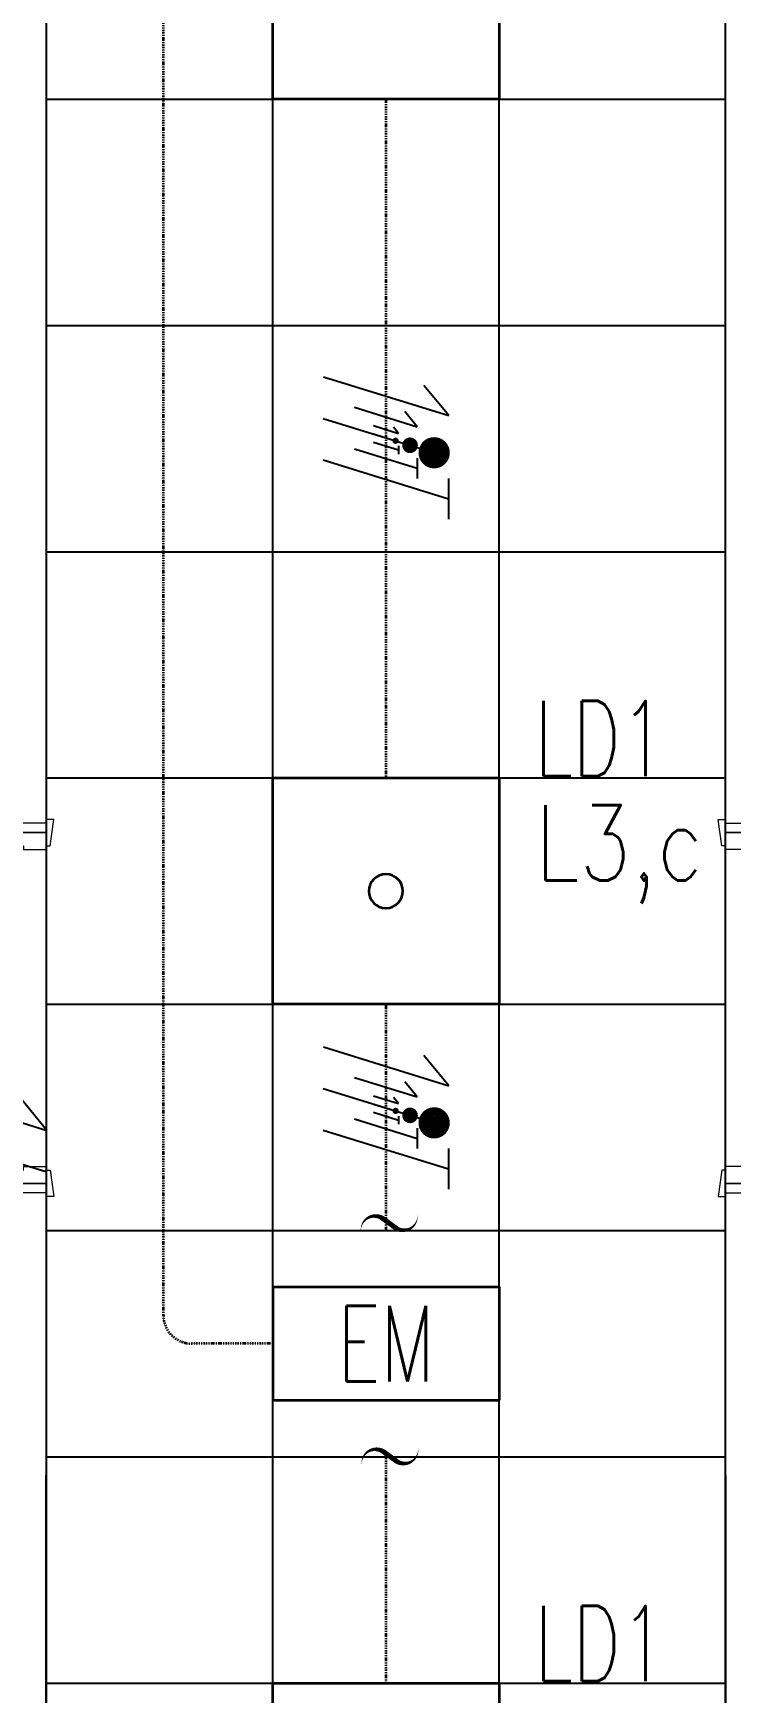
# Model space of a CAD drawing. Extents: x -12260 to 57327, y -29287 to 19916.
# Drawn here: x 23941 to 25790, y -11236 to -6835 of the extents above; entities that cross this region are included whole.
import ezdxf
from ezdxf.enums import TextEntityAlignment as Align

# ---------------------------------------------------------------- set-up
doc = ezdxf.new("R2010")
doc.units = 0
doc.header["$LTSCALE"] = 0.25
doc.linetypes.add('DASHDOT', pattern=[25.4, 12.7, -6.35, 0, -6.35])
for name, color, linetype in [('01-First Floor$0$FALSE CEILING', 251, 'Continuous'), ('01-First Floor$0$X-WHITE glass', 255, 'Continuous'), ('E-LIGHTING CONDUIT', 6, 'Continuous')]:
    doc.layers.add(name, color=color, linetype=linetype)
for name, color, linetype, lineweight in [('01-First Floor$0$Walls', 251, 'Continuous', 5), ('01-First Floor$0$Wooden Joinery', 251, 'Continuous', 5), ('E-LITE-CIRC', 6, 'Continuous', 25), ('E-LITE-CIRC-NUMB', 6, 'Continuous', 25), ('E-LITE-CLNG', 150, 'Continuous', 35), ('E-LITE-CLNG @ 100', 150, 'Continuous', 35), ('E-LITE-CLNG-CNDT', 6, 'DASHDOT', 35), ('E-LITE-CTRL', 6, 'Continuous', 25), ('E-LITE-IDEN', 6, 'Continuous', 25), ('E-POWR-WIRE', 6, 'Continuous', 25), ('E-POWR-WIRE @ 100', 6, 'Continuous', 25), ('E-POWR-WIRE @ 20', 6, 'Continuous', 25), ('E-POWR-WIRE @ 50', 6, 'Continuous', 25)]:
    doc.layers.add(name, color=color, linetype=linetype, lineweight=lineweight)
doc.styles.add('DC_SIMPLEX', font='SIMPLEX.shx', dxfattribs={"width": 0.7})

# ---------------------------------------------------------------- blocks, each defined once
blk = doc.blocks.new('01-First Floor$0$A$C72370EFE')
at = {"layer": '01-First Floor$0$Wooden Joinery'}
for p, q in [((-0.01, -0.04), (-0.02, -0.04)), ((-0.01, -0.03), (-0.01, -0.07)), ((0, -0.03), (-0.01, -0.03)), ((0.04, -0.03), (0.05, -0.03)), ((0.05, -0.03), (0.05, -0.07)), ((0.05, -0.04), (0.06, -0.04)), ((-0.05, -0.07), (-0.05, -0.16)), ((-0.03, -0.07), (-0.03, -0.16)), ((-0.01, -0.06), (-0.02, -0.06)), ((0, -0.07), (-0.01, -0.07)), ((0.04, -0.07), (0.05, -0.07)), ((0.05, -0.06), (0.06, -0.06)), ((0.07, -0.07), (0.07, -0.16)), ((0.09, -0.07), (0.09, -0.16)), ((-0.01, -0.17), (-0.02, -0.17)), ((-0.01, -0.17), (-0.01, -0.19)), ((0.05, -0.17), (0.06, -0.17)), ((0.05, -0.17), (0.05, -0.19)), ((-0.01, -0.19), (-0.02, -0.19)), ((0.05, -0.19), (0.06, -0.19))]:
    blk.add_line(p, q, dxfattribs=at)
for centre, radius, start, end in [((-0.02, -0.07), 0.03, 90, 180), ((0.06, -0.07), 0.03, 0, 90), ((-0.02, -0.07), 0.01, 90, 180), ((0.06, -0.07), 0.01, 0, 90), ((-0.02, -0.16), 0.03, 180, 270), ((-0.02, -0.16), 0.01, 180, 270), ((0.06, -0.16), 0.01, 270, 0), ((0.06, -0.16), 0.03, 270, 0)]:
    blk.add_arc(centre, radius, start, end, dxfattribs=at)
blk = doc.blocks.new('01-First Floor$0$A$C5DAD61B4')
at = {"layer": '01-First Floor$0$Wooden Joinery'}
for points in [[(80, 959.1), (80, 969.1), (10, 979.1), (10, 959.1)], [(940, 959.1), (940, 969.1), (1010, 979.1), (1010, 959.1)], [(70, 859.1), (70, 849.1), (0, 839.1), (0, 859.1)], [(120, 859.1), (120, 0), (80, 0), (80, 859.1)], [(950, 859.1), (950, 849.1), (1020, 839.1), (1020, 859.1)]]:
    blk.add_lwpolyline(points, close=True, dxfattribs=at)
for points in [[(45, 859.1), (45, 959.1), (20, 959.1), (20, 859.1), (45, 859.1)], [(45, 859.1), (80, 859.1), (80, 899.1), (90, 899.1), (90, 959.1), (45, 959.1), (45, 859.1)], [(975, 859.1), (940, 859.1), (940, 899.1), (930, 899.1), (930, 959.1), (975, 959.1), (975, 859.1)], [(975, 859.1), (975, 959.1), (1000, 959.1), (1000, 859.1), (975, 859.1)]]:
    blk.add_lwpolyline(points, dxfattribs=at)
blk.add_arc((80, 859.1), 860, 272.666, 0, dxfattribs=at)
at = {"layer": '01-First Floor$0$Wooden Joinery', "xscale": 999.9999999998854, "yscale": 999.9999999998854, "zscale": 999.9999999998854, "rotation": 180}
blk.add_blockref('01-First Floor$0$A$C72370EFE', (120, 0), dxfattribs=at)
blk = doc.blocks.new('01-First Floor')
at = {"layer": '01-First Floor$0$FALSE CEILING', "linetype": 'Continuous'}
for p, q in [((24576, -12830), (24576, -2710)), ((25176, -12830), (25176, -2710)), ((23976, -7010), (25776, -7010)), ((23976, -7610), (25776, -7610)), ((23976, -8210), (25776, -8210)), ((23976, -8810), (25776, -8810)), ((23976, -9410), (25776, -9410)), ((23976, -10010), (25776, -10010)), ((23976, -10610), (25776, -10610)), ((23976, -11210), (25776, -11210))]:
    blk.add_line(p, q, dxfattribs=at)
at = {"layer": '01-First Floor$0$FALSE CEILING'}
blk.add_lwpolyline([(23976, -12830), (25776, -12830), (25776, -2710), (23976, -2710)], close=True, dxfattribs=at)
at = {"layer": '01-First Floor$0$Walls'}
for p, q in [((23976, -6710), (23976, -8930)), ((25776, -6710), (25776, -8930)), ((23976, -8930), (23876, -8930)), ((25776, -8930), (25876, -8930)), ((23976, -9910), (23876, -9910)), ((23976, -10660), (23976, -9910)), ((25776, -9910), (25776, -10610)), ((25776, -9910), (25876, -9910)), ((25776, -9910), (25776, -10660))]:
    blk.add_line(p, q, dxfattribs=at)
at = {"layer": '01-First Floor$0$X-WHITE glass', "color": 253, "lineweight": 30, "ltscale": 6, "true_color": 0x9898cc}
for p, q in [((23976, -12830), (23976, -10660)), ((25776, -10660), (25776, -12830))]:
    blk.add_line(p, q, dxfattribs=at)
at = {"layer": '01-First Floor$0$Wooden Joinery', "rotation": 270}
blk.add_blockref('01-First Floor$0$A$C5DAD61B4', (23016.9, -8910), dxfattribs=at)
at = {"layer": '01-First Floor$0$Wooden Joinery', "xscale": -1, "rotation": 90}
blk.add_blockref('01-First Floor$0$A$C5DAD61B4', (26735.1, -8910), dxfattribs=at)
blk = doc.blocks.new('*U25')
blk.add_lwpolyline([(-300, 300), (-300, -300), (300, -300), (300, 300)], close=True)
blk.add_circle((0, 0), 45)
at = {"layer": 'E-LITE-CIRC-NUMB', "style": 'DC_SIMPLEX', "width": 0.7, "flags": 8}
blk.add_attdef('CIRCUIT', text='', height=200, rotation=0, dxfattribs=at).set_placement((-473.9, 300), align=Align.RIGHT)
at = {"layer": 'E-LITE-CTRL', "style": 'DC_SIMPLEX', "width": 0.7, "flags": 8}
blk.add_attdef('CONTROL', (1118.9, -935), '', height=200, rotation=360, dxfattribs=at)
at = {"layer": 'E-LITE-IDEN', "style": 'DC_SIMPLEX', "width": 0.7, "flags": 8}
blk.add_attdef('TYPE', (460.4, 457.6), '', height=200, rotation=360, dxfattribs=at)
blk = doc.blocks.new('*U41')
for p, q in [((-1.658, 1.617), (1.663, 0.587)), ((1.663, 0.587), (1.004, 1.389)), ((-1.66, 0.515), (1.66, -0.515)), ((-1.663, -0.587), (1.658, -1.617)), ((1.659, -1.078), (1.657, -2.157))]:
    blk.add_line(p, q)
at = {"const_width": 0.414}
blk.add_lwpolyline([(1.278, -0.19, 1), (1.277, -0.604, 1)], format="xyb", close=True, dxfattribs=at)
blk = doc.blocks.new('*U567')
at = {"layer": 'E-POWR-WIRE @ 100', "xscale": 100, "yscale": 100, "zscale": 100}
blk.add_blockref('*U41', (24876, -7907.9), dxfattribs=at)
at = {"layer": 'E-POWR-WIRE @ 20', "xscale": 20, "yscale": 20, "zscale": 20}
blk.add_blockref('*U41', (24876, -7907.9), dxfattribs=at)
at = {"layer": 'E-POWR-WIRE @ 50', "xscale": 50, "yscale": 50, "zscale": 50}
blk.add_blockref('*U41', (24876, -7907.9), dxfattribs=at)
blk = doc.blocks.new('*U46')
for p, q in [((-1.66, 0.515), (1.66, -0.515)), ((1.66, -0.515), (1.001, 0.287)), ((-1.663, -0.587), (1.658, -1.617))]:
    blk.add_line(p, q)
blk = doc.blocks.new('*U687')
at = {"layer": 'E-POWR-WIRE @ 100', "xscale": 100, "yscale": 100, "zscale": 100}
blk.add_blockref('*U46', (23811.8, -9693.1), dxfattribs=at)
at = {"layer": 'E-POWR-WIRE @ 20', "xscale": 20, "yscale": 20, "zscale": 20}
blk.add_blockref('*U46', (23811.8, -9693.1), dxfattribs=at)
at = {"layer": 'E-POWR-WIRE @ 50', "xscale": 50, "yscale": 50, "zscale": 50}
blk.add_blockref('*U46', (23811.8, -9693.1), dxfattribs=at)
blk = doc.blocks.new('*U856')
at = {"layer": 'E-POWR-WIRE @ 100', "xscale": 100, "yscale": 100, "zscale": 100}
blk.add_blockref('*U41', (24876, -9684.9), dxfattribs=at)
at = {"layer": 'E-POWR-WIRE @ 20', "xscale": 20, "yscale": 20, "zscale": 20}
blk.add_blockref('*U41', (24876, -9684.9), dxfattribs=at)
at = {"layer": 'E-POWR-WIRE @ 50', "xscale": 50, "yscale": 50, "zscale": 50}
blk.add_blockref('*U41', (24876, -9684.9), dxfattribs=at)
blk = doc.blocks.new('DC_LT-CL-Emergency')
blk.add_lwpolyline([(3, -1.5), (3, 1.5), (-3, 1.5), (-3, -1.5)], close=True)
at = {"style": 'DC_SIMPLEX', "width": 0.7}
blk.add_text('EM', height=2, rotation=360, dxfattribs=at).set_placement((0, 0), align=Align.MIDDLE_CENTER)
at = {"layer": 'E-LITE-CTRL', "style": 'DC_SIMPLEX', "width": 0.7, "flags": 8}
blk.add_attdef('CONTROL', (4.739, -1.5), '', height=2, rotation=360, dxfattribs=at)
blk = doc.blocks.new('CD-CUT')
at = {"linetype": 'Continuous'}
blk.add_lwpolyline([(-30.4, 100, 0, 1.75, 0), (-13.9, 97.3, 1.75, 17.5, -0.545095), (15.4, 21.1, 17.5, 17.5, 0), (-15.4, -21.1, 17.5, 1.75, 0.545095), (13.9, -97.3, 1.75, 0, 0), (30.4, -100, 0, 0, 0)], format="xyseb", dxfattribs=at)

msp = doc.modelspace()

# ---------------------------------------------------------------- linework, layer by layer
at = {"layer": 'E-LITE-CLNG-CNDT', "color": 1}
msp.add_lwpolyline([(24576.5, -10310), (24361.4, -10310, -0.414214), (24286.4, -10235), (24286.4, -5710.6, -0.414214), (24361.4, -5635.6), (24383.6, -5635.6, 0.161846), (24428.5, -5620.6), (24576.5, -5510)], format="xyb", dxfattribs=at)
at = {"layer": 'E-LITE-CLNG-CNDT'}
for points in [[(24876, -7010), (24876, -8810)], [(24876.5, -10010), (24876.5, -9410)], [(24876.5, -11210), (24876.5, -10601.7)]]:
    msp.add_lwpolyline(points, dxfattribs=at)

# ---------------------------------------------------------------- block references
at = {"layer": 'E-LIGHTING CONDUIT', "xscale": 0.762, "yscale": 0.762, "zscale": 0.762, "rotation": 270}
for p in [(24884.6, -9990.5), (24886.7, -10609.1)]:
    msp.add_blockref('CD-CUT', p, dxfattribs=at)
at = {"layer": 'E-LITE-CLNG'}
ref = msp.add_blockref('*U25', (24876, -6710), dxfattribs=dict(at, xscale=-1))
ref.add_attrib('TYPE', 'LD1', (25269.5, -6405.5), dxfattribs={"layer": 'E-LITE-IDEN', "height": 200, "rotation": 0, "style": 'DC_SIMPLEX', "width": 0.7, "flags": 8})
ref = msp.add_blockref('*U25', (24876, -9110), dxfattribs=dict(at, xscale=-1))
ref.add_attrib('TYPE', 'LD1', (25269.5, -8805.5), dxfattribs={"layer": 'E-LITE-IDEN', "height": 200, "rotation": 0, "style": 'DC_SIMPLEX', "width": 0.7, "flags": 8})
ref = msp.add_blockref('*U25', (24876, -11510), dxfattribs=dict(at, xscale=-1))
ref.add_attrib('TYPE', 'LD1', (25269.5, -11205.5), dxfattribs={"layer": 'E-LITE-IDEN', "height": 200, "rotation": 0, "style": 'DC_SIMPLEX', "width": 0.7, "flags": 8})
at = {"layer": 'E-LITE-CLNG @ 100', "xscale": 100, "yscale": 100, "zscale": 100}
msp.add_blockref('DC_LT-CL-Emergency', (24876.5, -10310), dxfattribs=at)
at = {"layer": 'E-LITE-CLNG-CNDT'}
msp.add_blockref('01-First Floor', (0, 0), dxfattribs=at)
at = {"layer": 'E-POWR-WIRE'}
for name in ['*U567', '*U856', '*U687']:
    msp.add_blockref(name, (0, 0), dxfattribs=at)

# ---------------------------------------------------------------- texts
at = {"layer": 'E-LITE-CIRC', "style": 'DC_SIMPLEX', "width": 0.8}
msp.add_text('L3,c', height=200, rotation=0, dxfattribs=at).set_placement((25271.7, -9082.1, 0))

doc.saveas('drawing.dxf')
